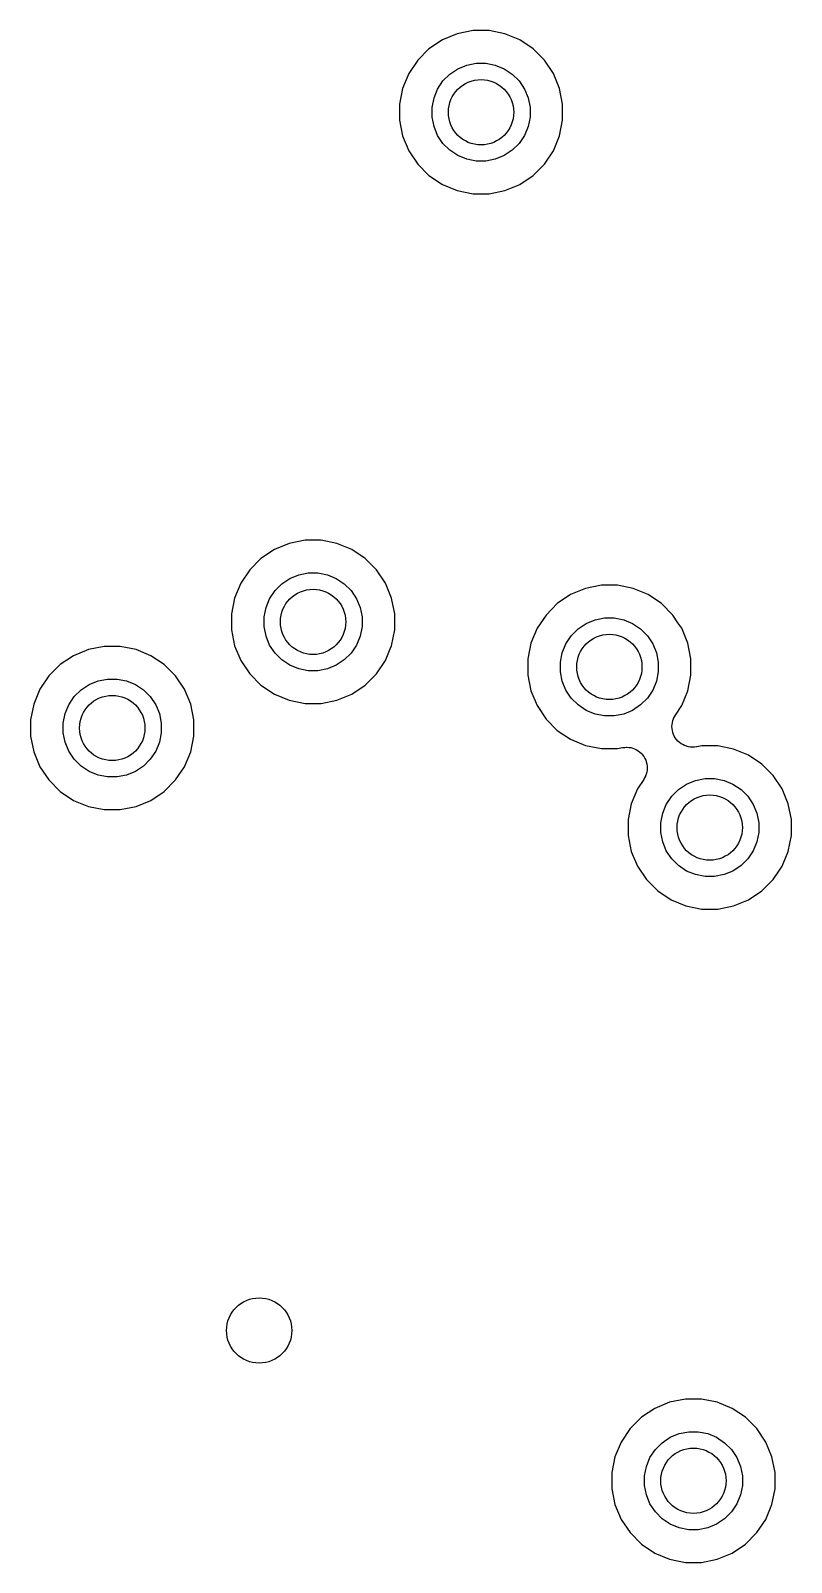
# Model space of a CAD drawing. Extents: x 76.5 to 170.9, y -170.6 to -83.1.
# Drawn here: x 122.97 to 127.63, y -124.46 to -115.08 of the extents above; entities that cross this region are included whole.
import ezdxf

# ---------------------------------------------------------------- set-up
doc = ezdxf.new("R2010")
doc.units = 0
doc.header["$MEASUREMENT"] = 0
doc.layers.add('BLACK', color=7, linetype='CONTINUOUS')

msp = doc.modelspace()

# ---------------------------------------------------------------- linework, layer by layer
at = {"layer": 'BLACK', "linetype": 'CONTINUOUS'}
for p, q in [((125.586, -115.094), (125.495, -115.132)), ((125.683, -115.075), (125.586, -115.094)), ((125.781, -115.075), (125.683, -115.075)), ((125.878, -115.094), (125.781, -115.075)), ((125.969, -115.132), (125.878, -115.094)), ((125.413, -115.186), (125.344, -115.256)), ((125.495, -115.132), (125.413, -115.186)), ((126.051, -115.186), (125.969, -115.132)), ((126.12, -115.256), (126.051, -115.186)), ((125.344, -115.256), (125.289, -115.338)), ((125.59, -115.309), (125.644, -115.286)), ((125.644, -115.286), (125.702, -115.275)), ((125.702, -115.275), (125.762, -115.275)), ((125.762, -115.275), (125.819, -115.286)), ((125.819, -115.286), (125.874, -115.309)), ((126.175, -115.338), (126.12, -115.256)), ((125.289, -115.338), (125.251, -115.429)), ((125.466, -115.433), (125.499, -115.383)), ((125.499, -115.383), (125.541, -115.342)), ((125.541, -115.342), (125.59, -115.309)), ((125.874, -115.309), (125.923, -115.342)), ((125.923, -115.342), (125.965, -115.383)), ((125.965, -115.383), (125.998, -115.433)), ((126.213, -115.429), (126.175, -115.338)), ((125.251, -115.429), (125.232, -115.525)), ((125.444, -115.487), (125.466, -115.433)), ((125.998, -115.433), (126.02, -115.487)), ((126.232, -115.525), (126.213, -115.429)), ((125.232, -115.525), (125.232, -115.624)), ((125.432, -115.545), (125.444, -115.487)), ((125.432, -115.604), (125.432, -115.545)), ((126.02, -115.487), (126.032, -115.545)), ((126.032, -115.545), (126.032, -115.604)), ((126.232, -115.624), (126.232, -115.525)), ((125.232, -115.624), (125.251, -115.72)), ((125.444, -115.662), (125.432, -115.604)), ((125.466, -115.717), (125.444, -115.662)), ((126.02, -115.662), (125.998, -115.717)), ((126.032, -115.604), (126.02, -115.662)), ((126.213, -115.72), (126.232, -115.624)), ((125.251, -115.72), (125.289, -115.811)), ((125.499, -115.766), (125.466, -115.717)), ((125.998, -115.717), (125.965, -115.766)), ((126.175, -115.811), (126.213, -115.72)), ((125.289, -115.811), (125.344, -115.893)), ((125.541, -115.808), (125.499, -115.766)), ((125.59, -115.84), (125.541, -115.808)), ((125.644, -115.863), (125.59, -115.84)), ((125.874, -115.84), (125.819, -115.863)), ((125.923, -115.808), (125.874, -115.84)), ((125.965, -115.766), (125.923, -115.808)), ((126.12, -115.893), (126.175, -115.811)), ((125.344, -115.893), (125.413, -115.963)), ((125.702, -115.875), (125.644, -115.863)), ((125.762, -115.875), (125.702, -115.875)), ((125.819, -115.863), (125.762, -115.875)), ((126.051, -115.963), (126.12, -115.893)), ((125.413, -115.963), (125.495, -116.018)), ((125.495, -116.018), (125.586, -116.055)), ((125.878, -116.055), (125.969, -116.018)), ((125.969, -116.018), (126.051, -115.963)), ((125.586, -116.055), (125.683, -116.075)), ((125.683, -116.075), (125.781, -116.075)), ((125.781, -116.075), (125.878, -116.055)), ((124.654, -118.196), (124.557, -118.215)), ((124.752, -118.196), (124.654, -118.196)), ((124.849, -118.215), (124.752, -118.196)), ((124.466, -118.253), (124.384, -118.307)), ((124.557, -118.215), (124.466, -118.253)), ((124.94, -118.253), (124.849, -118.215)), ((125.022, -118.307), (124.94, -118.253)), ((124.315, -118.377), (124.26, -118.459)), ((124.384, -118.307), (124.315, -118.377)), ((125.091, -118.377), (125.022, -118.307)), ((125.146, -118.459), (125.091, -118.377)), ((124.26, -118.459), (124.222, -118.55)), ((124.47, -118.504), (124.512, -118.463)), ((124.512, -118.463), (124.561, -118.43)), ((124.561, -118.43), (124.616, -118.407)), ((124.616, -118.407), (124.674, -118.396)), ((124.674, -118.396), (124.733, -118.396)), ((124.733, -118.396), (124.791, -118.407)), ((124.791, -118.407), (124.845, -118.43)), ((124.845, -118.43), (124.894, -118.463)), ((124.894, -118.463), (124.936, -118.504)), ((125.184, -118.55), (125.146, -118.459)), ((126.469, -118.472), (126.372, -118.491)), ((126.567, -118.472), (126.469, -118.472)), ((126.664, -118.491), (126.567, -118.472)), ((124.222, -118.55), (124.203, -118.646)), ((124.415, -118.608), (124.437, -118.554)), ((124.437, -118.554), (124.47, -118.504)), ((124.936, -118.504), (124.969, -118.554)), ((124.969, -118.554), (124.992, -118.608)), ((125.203, -118.646), (125.184, -118.55)), ((126.281, -118.529), (126.199, -118.584)), ((126.372, -118.491), (126.281, -118.529)), ((126.755, -118.529), (126.664, -118.491)), ((126.837, -118.584), (126.755, -118.529)), ((124.203, -118.646), (124.203, -118.745)), ((124.403, -118.666), (124.415, -118.608)), ((124.403, -118.725), (124.403, -118.666)), ((124.992, -118.608), (125.003, -118.666)), ((125.003, -118.666), (125.003, -118.725)), ((125.203, -118.745), (125.203, -118.646)), ((126.13, -118.654), (126.075, -118.735)), ((126.199, -118.584), (126.13, -118.654)), ((126.906, -118.654), (126.837, -118.584)), ((126.938, -118.701), (126.906, -118.654)), ((124.203, -118.745), (124.222, -118.842)), ((124.415, -118.783), (124.403, -118.725)), ((125.003, -118.725), (124.992, -118.783)), ((125.184, -118.842), (125.203, -118.745)), ((126.075, -118.735), (126.037, -118.826)), ((126.285, -118.781), (126.327, -118.739)), ((126.327, -118.739), (126.376, -118.706)), ((126.376, -118.706), (126.431, -118.684)), ((126.431, -118.684), (126.489, -118.672)), ((126.489, -118.672), (126.548, -118.672)), ((126.548, -118.672), (126.606, -118.684)), ((126.606, -118.684), (126.66, -118.706)), ((126.66, -118.706), (126.709, -118.739)), ((126.709, -118.739), (126.751, -118.781)), ((126.961, -118.735), (126.938, -118.701)), ((126.938, -118.701), (126.938, -118.701)), ((126.999, -118.826), (126.961, -118.735)), ((123.424, -118.846), (123.327, -118.865)), ((123.522, -118.846), (123.424, -118.846)), ((123.619, -118.865), (123.522, -118.846)), ((124.222, -118.842), (124.26, -118.933)), ((124.437, -118.838), (124.415, -118.783)), ((124.47, -118.887), (124.437, -118.838)), ((124.969, -118.838), (124.936, -118.887)), ((124.992, -118.783), (124.969, -118.838)), ((125.175, -118.862), (125.184, -118.842)), ((126.037, -118.826), (126.018, -118.923)), ((126.23, -118.885), (126.252, -118.83)), ((126.252, -118.83), (126.285, -118.781)), ((126.751, -118.781), (126.784, -118.83)), ((126.784, -118.83), (126.807, -118.885)), ((127.018, -118.923), (126.999, -118.826)), ((123.236, -118.903), (123.154, -118.957)), ((123.327, -118.865), (123.236, -118.903)), ((123.71, -118.903), (123.619, -118.865)), ((123.792, -118.957), (123.71, -118.903)), ((124.26, -118.933), (124.315, -119.014)), ((124.512, -118.929), (124.47, -118.887)), ((124.561, -118.962), (124.512, -118.929)), ((124.894, -118.929), (124.845, -118.962)), ((124.936, -118.887), (124.894, -118.929)), ((125.091, -119.014), (125.146, -118.933)), ((125.146, -118.933), (125.175, -118.862)), ((125.175, -118.862), (125.175, -118.862)), ((126.018, -118.923), (126.018, -119.022)), ((126.218, -118.943), (126.23, -118.885)), ((126.218, -119.002), (126.218, -118.943)), ((126.807, -118.885), (126.818, -118.943)), ((126.818, -118.943), (126.818, -119.002)), ((127.018, -119.022), (127.018, -118.923)), ((123.085, -119.027), (123.03, -119.109)), ((123.154, -118.957), (123.085, -119.027)), ((123.861, -119.027), (123.792, -118.957)), ((123.916, -119.109), (123.861, -119.027)), ((124.315, -119.014), (124.384, -119.084)), ((124.616, -118.984), (124.561, -118.962)), ((124.674, -118.996), (124.616, -118.984)), ((124.733, -118.996), (124.674, -118.996)), ((124.791, -118.984), (124.733, -118.996)), ((124.845, -118.962), (124.791, -118.984)), ((125.022, -119.084), (125.091, -119.014)), ((126.018, -119.022), (126.037, -119.118)), ((126.23, -119.06), (126.218, -119.002)), ((126.818, -119.002), (126.807, -119.06)), ((126.999, -119.118), (127.018, -119.022)), ((123.03, -119.109), (122.992, -119.2)), ((123.24, -119.154), (123.282, -119.113)), ((123.282, -119.113), (123.331, -119.08)), ((123.331, -119.08), (123.386, -119.057)), ((123.386, -119.057), (123.444, -119.046)), ((123.444, -119.046), (123.503, -119.046)), ((123.503, -119.046), (123.561, -119.057)), ((123.561, -119.057), (123.615, -119.08)), ((123.615, -119.08), (123.664, -119.113)), ((123.664, -119.113), (123.706, -119.154)), ((123.954, -119.2), (123.916, -119.109)), ((124.384, -119.084), (124.466, -119.139)), ((124.94, -119.139), (125.022, -119.084)), ((126.037, -119.118), (126.075, -119.209)), ((126.252, -119.114), (126.23, -119.06)), ((126.285, -119.164), (126.252, -119.114)), ((126.784, -119.114), (126.751, -119.164)), ((126.807, -119.06), (126.784, -119.114)), ((126.961, -119.209), (126.999, -119.118)), ((122.992, -119.2), (122.973, -119.296)), ((123.185, -119.258), (123.207, -119.204)), ((123.207, -119.204), (123.24, -119.154)), ((123.706, -119.154), (123.739, -119.204)), ((123.739, -119.204), (123.762, -119.258)), ((123.973, -119.296), (123.954, -119.2)), ((124.466, -119.139), (124.557, -119.176)), ((124.557, -119.176), (124.654, -119.196)), ((124.654, -119.196), (124.752, -119.196)), ((124.752, -119.196), (124.849, -119.176)), ((124.849, -119.176), (124.94, -119.139)), ((126.075, -119.209), (126.13, -119.291)), ((126.327, -119.205), (126.285, -119.164)), ((126.376, -119.238), (126.327, -119.205)), ((126.709, -119.205), (126.66, -119.238)), ((126.751, -119.164), (126.709, -119.205)), ((126.923, -119.267), (126.961, -119.209)), ((122.973, -119.296), (122.973, -119.395)), ((123.173, -119.316), (123.185, -119.258)), ((123.173, -119.375), (123.173, -119.316)), ((123.762, -119.258), (123.773, -119.316)), ((123.773, -119.316), (123.773, -119.375)), ((123.973, -119.395), (123.973, -119.296)), ((126.13, -119.291), (126.199, -119.361)), ((126.431, -119.261), (126.376, -119.238)), ((126.489, -119.272), (126.431, -119.261)), ((126.548, -119.272), (126.489, -119.272)), ((126.606, -119.261), (126.548, -119.272)), ((126.66, -119.238), (126.606, -119.261)), ((126.901, -119.337), (126.903, -119.324)), ((126.903, -119.324), (126.904, -119.312)), ((126.904, -119.312), (126.907, -119.3)), ((126.904, -119.312), (126.904, -119.312)), ((126.904, -119.312), (126.904, -119.312)), ((126.907, -119.3), (126.911, -119.289)), ((126.911, -119.288), (126.917, -119.278)), ((126.911, -119.289), (126.911, -119.288)), ((126.911, -119.288), (126.911, -119.288)), ((126.917, -119.278), (126.923, -119.267)), ((122.973, -119.395), (122.992, -119.492)), ((123.185, -119.433), (123.173, -119.375)), ((123.773, -119.375), (123.762, -119.433)), ((123.954, -119.492), (123.973, -119.395)), ((126.199, -119.361), (126.281, -119.415)), ((126.281, -119.415), (126.372, -119.453)), ((126.902, -119.349), (126.901, -119.337)), ((126.901, -119.337), (126.901, -119.337)), ((126.901, -119.337), (126.901, -119.337)), ((126.904, -119.361), (126.902, -119.349)), ((126.904, -119.362), (126.904, -119.361)), ((126.904, -119.361), (126.904, -119.361)), ((126.907, -119.373), (126.904, -119.362)), ((126.911, -119.385), (126.907, -119.373)), ((126.916, -119.396), (126.911, -119.385)), ((126.911, -119.385), (126.911, -119.385)), ((126.911, -119.385), (126.911, -119.385)), ((126.922, -119.407), (126.916, -119.396)), ((126.93, -119.417), (126.922, -119.407)), ((126.922, -119.407), (126.922, -119.407)), ((126.922, -119.407), (126.922, -119.407)), ((126.938, -119.426), (126.93, -119.417)), ((122.992, -119.492), (123.03, -119.583)), ((123.207, -119.488), (123.185, -119.433)), ((123.24, -119.537), (123.207, -119.488)), ((123.739, -119.488), (123.706, -119.537)), ((123.762, -119.433), (123.739, -119.488)), ((123.916, -119.583), (123.954, -119.492)), ((126.372, -119.453), (126.469, -119.472)), ((126.469, -119.472), (126.567, -119.472)), ((126.567, -119.472), (126.598, -119.466)), ((126.598, -119.466), (126.6, -119.466)), ((126.6, -119.466), (126.612, -119.465)), ((126.6, -119.466), (126.6, -119.466)), ((126.6, -119.466), (126.6, -119.466)), ((126.6, -119.466), (126.6, -119.466)), ((126.612, -119.465), (126.624, -119.464)), ((126.624, -119.464), (126.625, -119.464)), ((126.625, -119.464), (126.625, -119.464)), ((126.625, -119.464), (126.637, -119.465)), ((126.637, -119.465), (126.649, -119.466)), ((126.649, -119.466), (126.649, -119.466)), ((126.649, -119.466), (126.649, -119.466)), ((126.649, -119.466), (126.661, -119.47)), ((126.661, -119.47), (126.673, -119.474)), ((126.673, -119.474), (126.673, -119.474)), ((126.673, -119.474), (126.673, -119.474)), ((126.673, -119.474), (126.684, -119.48)), ((126.684, -119.48), (126.694, -119.486)), ((126.694, -119.486), (126.695, -119.486)), ((126.695, -119.486), (126.695, -119.486)), ((126.695, -119.486), (126.704, -119.494)), ((126.704, -119.494), (126.713, -119.501)), ((126.713, -119.501), (126.714, -119.502)), ((126.714, -119.502), (126.714, -119.502)), ((126.714, -119.502), (126.721, -119.511)), ((126.721, -119.511), (126.729, -119.521)), ((126.938, -119.427), (126.938, -119.426)), ((126.938, -119.426), (126.938, -119.426)), ((126.947, -119.434), (126.938, -119.427)), ((126.957, -119.442), (126.947, -119.434)), ((126.968, -119.448), (126.957, -119.442)), ((126.957, -119.442), (126.957, -119.442)), ((126.957, -119.442), (126.957, -119.442)), ((126.978, -119.454), (126.968, -119.448)), ((126.979, -119.454), (126.978, -119.454)), ((126.99, -119.458), (126.979, -119.454)), ((126.979, -119.454), (126.979, -119.454)), ((127.002, -119.462), (126.99, -119.458)), ((127.014, -119.463), (127.002, -119.462)), ((127.002, -119.462), (127.002, -119.462)), ((127.002, -119.462), (127.002, -119.462)), ((127.027, -119.464), (127.014, -119.463)), ((127.039, -119.463), (127.027, -119.464)), ((127.027, -119.464), (127.027, -119.464)), ((127.027, -119.464), (127.027, -119.464)), ((127.051, -119.462), (127.039, -119.463)), ((127.052, -119.462), (127.051, -119.462)), ((127.053, -119.462), (127.052, -119.462)), ((127.052, -119.462), (127.052, -119.462)), ((127.052, -119.462), (127.052, -119.462)), ((127.084, -119.456), (127.053, -119.462)), ((127.183, -119.456), (127.084, -119.456)), ((127.279, -119.475), (127.183, -119.456)), ((127.37, -119.513), (127.279, -119.475)), ((127.452, -119.567), (127.37, -119.513)), ((123.03, -119.583), (123.085, -119.664)), ((123.282, -119.579), (123.24, -119.537)), ((123.331, -119.612), (123.282, -119.579)), ((123.664, -119.579), (123.615, -119.612)), ((123.706, -119.537), (123.664, -119.579)), ((123.861, -119.664), (123.916, -119.583)), ((126.729, -119.521), (126.729, -119.521)), ((126.729, -119.521), (126.729, -119.521)), ((126.729, -119.521), (126.735, -119.532)), ((126.735, -119.532), (126.741, -119.543)), ((126.741, -119.543), (126.741, -119.543)), ((126.741, -119.543), (126.741, -119.543)), ((126.741, -119.543), (126.744, -119.554)), ((126.744, -119.554), (126.748, -119.566)), ((126.748, -119.566), (126.748, -119.567)), ((126.748, -119.567), (126.748, -119.567)), ((126.748, -119.567), (126.749, -119.579)), ((126.749, -119.604), (126.748, -119.616)), ((126.749, -119.579), (126.75, -119.591)), ((126.75, -119.591), (126.749, -119.604)), ((126.75, -119.591), (126.75, -119.591)), ((126.75, -119.591), (126.75, -119.591)), ((127.522, -119.637), (127.452, -119.567)), ((123.085, -119.664), (123.154, -119.734)), ((123.386, -119.634), (123.331, -119.612)), ((123.444, -119.646), (123.386, -119.634)), ((123.503, -119.646), (123.444, -119.646)), ((123.561, -119.634), (123.503, -119.646)), ((123.615, -119.612), (123.561, -119.634)), ((123.792, -119.734), (123.861, -119.664)), ((126.729, -119.661), (126.69, -119.719)), ((126.734, -119.651), (126.729, -119.661)), ((126.74, -119.64), (126.734, -119.651)), ((126.744, -119.628), (126.74, -119.639)), ((126.74, -119.639), (126.74, -119.64)), ((126.74, -119.64), (126.74, -119.64)), ((126.748, -119.616), (126.744, -119.628)), ((126.748, -119.616), (126.748, -119.616)), ((126.748, -119.616), (126.748, -119.616)), ((126.942, -119.723), (126.991, -119.69)), ((126.991, -119.69), (127.046, -119.667)), ((127.046, -119.667), (127.104, -119.656)), ((127.104, -119.656), (127.163, -119.656)), ((127.163, -119.656), (127.221, -119.667)), ((127.221, -119.667), (127.275, -119.69)), ((127.275, -119.69), (127.325, -119.723)), ((127.576, -119.719), (127.522, -119.637)), ((123.154, -119.734), (123.236, -119.789)), ((123.236, -119.789), (123.327, -119.826)), ((123.619, -119.826), (123.71, -119.789)), ((123.71, -119.789), (123.792, -119.734)), ((126.69, -119.719), (126.652, -119.81)), ((126.867, -119.814), (126.9, -119.764)), ((126.9, -119.764), (126.942, -119.723)), ((127.325, -119.723), (127.366, -119.764)), ((127.366, -119.764), (127.399, -119.814)), ((127.614, -119.81), (127.576, -119.719)), ((123.327, -119.826), (123.424, -119.846)), ((123.424, -119.846), (123.522, -119.846)), ((123.522, -119.846), (123.619, -119.826)), ((126.652, -119.81), (126.633, -119.906)), ((126.833, -119.926), (126.845, -119.868)), ((126.845, -119.868), (126.867, -119.814)), ((127.399, -119.814), (127.422, -119.868)), ((127.422, -119.868), (127.433, -119.926)), ((127.633, -119.906), (127.614, -119.81)), ((126.633, -119.906), (126.633, -120.005)), ((126.833, -119.985), (126.833, -119.926)), ((127.433, -119.926), (127.433, -119.985)), ((127.633, -120.005), (127.633, -119.906)), ((126.633, -120.005), (126.652, -120.102)), ((126.845, -120.043), (126.833, -119.985)), ((126.867, -120.098), (126.845, -120.043)), ((127.422, -120.043), (127.399, -120.098)), ((127.433, -119.985), (127.422, -120.043)), ((127.614, -120.102), (127.633, -120.005)), ((126.652, -120.102), (126.69, -120.193)), ((126.9, -120.147), (126.867, -120.098)), ((126.942, -120.189), (126.9, -120.147)), ((127.366, -120.147), (127.325, -120.189)), ((127.399, -120.098), (127.366, -120.147)), ((127.576, -120.193), (127.614, -120.102)), ((126.69, -120.193), (126.745, -120.274)), ((126.991, -120.222), (126.942, -120.189)), ((127.046, -120.244), (126.991, -120.222)), ((127.104, -120.256), (127.046, -120.244)), ((127.163, -120.256), (127.104, -120.256)), ((127.221, -120.244), (127.163, -120.256)), ((127.275, -120.222), (127.221, -120.244)), ((127.325, -120.189), (127.275, -120.222)), ((127.522, -120.274), (127.556, -120.223)), ((127.556, -120.223), (127.576, -120.193)), ((127.556, -120.223), (127.556, -120.223)), ((126.745, -120.274), (126.815, -120.344)), ((126.815, -120.344), (126.896, -120.399)), ((127.37, -120.399), (127.452, -120.344)), ((127.452, -120.344), (127.522, -120.274)), ((126.896, -120.399), (126.987, -120.436)), ((126.987, -120.436), (127.084, -120.456)), ((127.183, -120.456), (127.279, -120.436)), ((127.279, -120.436), (127.37, -120.399)), ((127.084, -120.456), (127.183, -120.456)), ((126.796, -123.513), (126.714, -123.567)), ((126.887, -123.475), (126.796, -123.513)), ((126.984, -123.456), (126.887, -123.475)), ((127.082, -123.456), (126.984, -123.456)), ((127.179, -123.475), (127.082, -123.456)), ((127.27, -123.513), (127.179, -123.475)), ((127.352, -123.567), (127.27, -123.513)), ((126.645, -123.637), (126.59, -123.719)), ((126.714, -123.567), (126.645, -123.637)), ((127.421, -123.637), (127.352, -123.567)), ((127.476, -123.719), (127.421, -123.637)), ((126.59, -123.719), (126.552, -123.81)), ((126.8, -123.764), (126.842, -123.723)), ((126.842, -123.723), (126.891, -123.69)), ((126.891, -123.69), (126.946, -123.667)), ((126.946, -123.667), (127.004, -123.656)), ((127.004, -123.656), (127.063, -123.656)), ((127.063, -123.656), (127.121, -123.667)), ((127.121, -123.667), (127.175, -123.69)), ((127.175, -123.69), (127.224, -123.723)), ((127.224, -123.723), (127.266, -123.764)), ((127.514, -123.81), (127.476, -123.719)), ((126.552, -123.81), (126.533, -123.906)), ((126.745, -123.868), (126.767, -123.814)), ((126.767, -123.814), (126.8, -123.764)), ((127.266, -123.764), (127.299, -123.814)), ((127.299, -123.814), (127.322, -123.868)), ((127.533, -123.906), (127.514, -123.81)), ((126.533, -123.906), (126.533, -124.005)), ((126.733, -123.926), (126.745, -123.868)), ((127.322, -123.868), (127.333, -123.926)), ((127.533, -124.005), (127.533, -123.906)), ((126.533, -124.005), (126.552, -124.102)), ((126.733, -123.985), (126.733, -123.926)), ((126.745, -124.043), (126.733, -123.985)), ((127.333, -123.985), (127.322, -124.043)), ((127.333, -123.926), (127.333, -123.985)), ((127.514, -124.102), (127.533, -124.005)), ((126.552, -124.102), (126.59, -124.193)), ((126.767, -124.098), (126.745, -124.043)), ((126.8, -124.147), (126.767, -124.098)), ((127.299, -124.098), (127.266, -124.147)), ((127.322, -124.043), (127.299, -124.098)), ((127.476, -124.193), (127.514, -124.102)), ((126.59, -124.193), (126.645, -124.274)), ((126.842, -124.189), (126.8, -124.147)), ((126.891, -124.222), (126.842, -124.189)), ((127.224, -124.189), (127.175, -124.222)), ((127.266, -124.147), (127.224, -124.189)), ((127.421, -124.274), (127.476, -124.193)), ((126.645, -124.274), (126.714, -124.344)), ((126.946, -124.244), (126.891, -124.222)), ((127.004, -124.256), (126.946, -124.244)), ((127.063, -124.256), (127.004, -124.256)), ((127.121, -124.244), (127.063, -124.256)), ((127.175, -124.222), (127.121, -124.244)), ((127.352, -124.344), (127.421, -124.274)), ((126.714, -124.344), (126.796, -124.399)), ((127.27, -124.399), (127.352, -124.344)), ((126.796, -124.399), (126.887, -124.436)), ((126.887, -124.436), (126.984, -124.456)), ((126.984, -124.456), (127.082, -124.456)), ((127.082, -124.456), (127.179, -124.436)), ((127.179, -124.436), (127.27, -124.399))]:
    msp.add_line(p, q, dxfattribs=at)
at = {"layer": 'BLACK'}
for centre in [(125.732, -115.575), (124.703, -118.696), (126.518, -118.972), (123.473, -119.346), (127.133, -119.956), (124.373, -123.036), (127.033, -123.956)]:
    msp.add_circle(centre, 0.2, dxfattribs=at)

doc.saveas('drawing.dxf')
